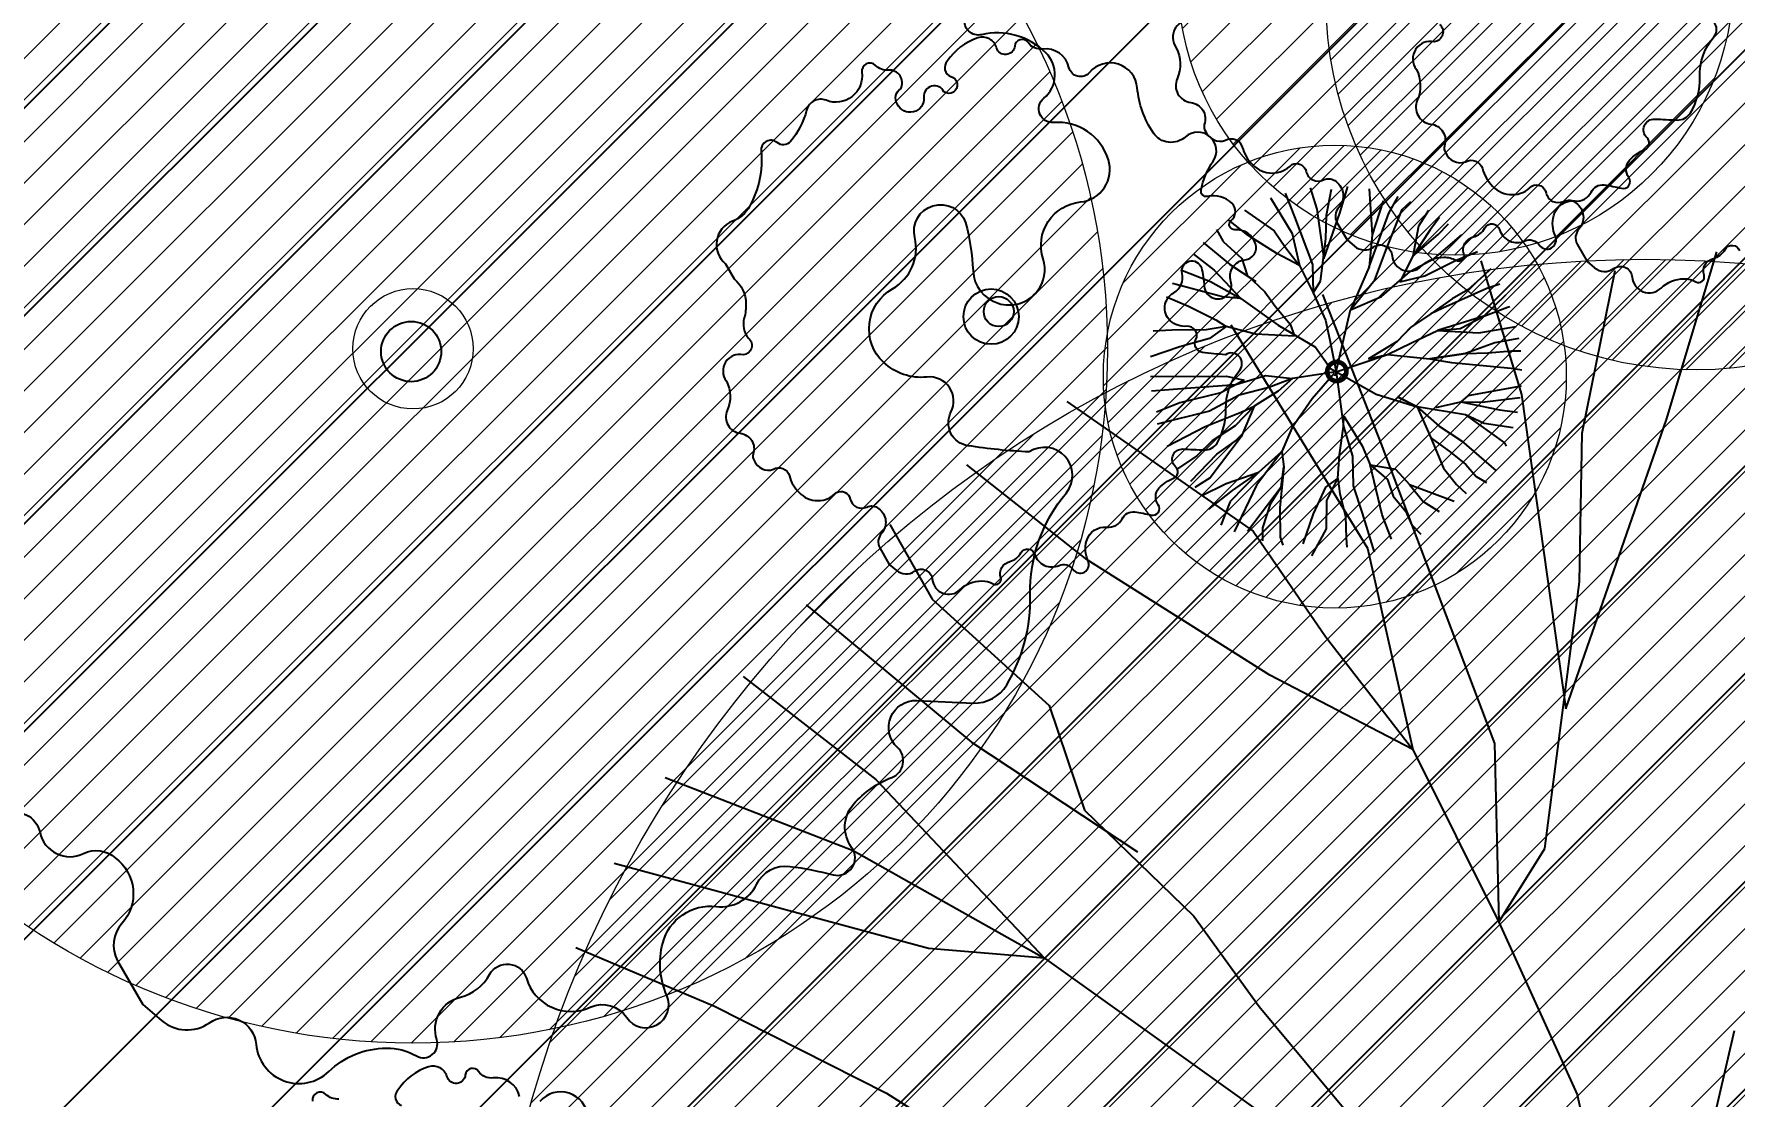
# Model space of a CAD drawing. Extents: x 352140 to 354978, y 6304672 to 6307963.
# Drawn here: x 352300.95 to 352319.31, y 6305981.03 to 6305992.51 of the extents above; entities that cross this region are included whole.
import ezdxf

# ---------------------------------------------------------------- set-up
doc = ezdxf.new("R2010")
doc.units = 0
doc.linetypes.add('CONTINUOS', pattern=[0])
doc.layers.get('0').update_dxf_attribs({"linetype": 'CONTINUOUS'})
for name, color, linetype in [('02_Geo ext_Acotamiento', 7, 'CONTINUOUS'), ('03_Pav ext_HCV', 34, 'CONTINUOUS'), ('03_Pav ext_Vereda HC', 42, 'CONTINUOUS'), ('03_S2_Pav ext_Borde vereda', 7, 'CONTINUOUS'), ('Paisajismo', 253, 'CONTINUOUS')]:
    doc.layers.add(name, color=color, linetype=linetype)
doc.layers.add('0_ASD_TOPOGRAFIA_ELEMENTOS', color=7, linetype='CONTINUOS', lineweight=5, true_color=0xbdbdbd)
doc.styles.add('ROMANS', font='romans.shx', dxfattribs={"width": 0.75})
doc.dimstyles.new('Principal', dxfattribs={"dimscale": 0, "dimtxt": 2, "dimasz": 2, "dimexe": 1, "dimexo": 1, "dimtad": 1, "dimrnd": 0.05, "dimzin": 1, "dimtxsty": 'ROMANS', "dimcen": 2.5, "dimclrt": 2, "dimaunit": 2, "dimadec": 0, "dimazin": 0, "dimtfac": 1, "dimtmove": 0, "dimatfit": 3, "dimfxl": 1, "dimfxlon": 1, "dimarcsym": 0})

# ---------------------------------------------------------------- blocks, each defined once
blk = doc.blocks.new('*D1191')
at = {"layer": '02_Geo ext_Acotamiento', "color": 0, "linetype": 'ByBlock', "lineweight": -2, "transparency": 16777216}
blk.add_line((352269.4317550031, 6305991.986632305), (352264.77282864, 6305994.594769013), dxfattribs=at)
at = {"layer": '02_Geo ext_Acotamiento', "color": 0, "linetype": 'ByBlock', "transparency": 16777216}
blk.add_solid([(352264.8542420492, 6305994.740198153), (352264.6914152307, 6305994.449339874), (352263.900253803, 6305995.083249466)], dxfattribs=at)
at = {"layer": '02_Geo ext_Acotamiento', "color": 2, "linetype": 'ByBlock', "transparency": 16777216, "insert": (352267.9819915569, 6305993.838529853), "char_height": 1, "attachment_point": 5, "rotation": 330.75924495696665, "style": 'ROMANS'}
blk.add_mtext('R65,70', dxfattribs=at)
blk = doc.blocks.new('*D1272')
at = {"layer": '02_Geo ext_Acotamiento', "color": 0, "lineweight": -2, "transparency": 16777216}
blk.add_line((352279.7578668413, 6305984.813202166), (352275.0328547815, 6305987.299611822), dxfattribs=at)
at = {"layer": '02_Geo ext_Acotamiento', "color": 0, "transparency": 16777216}
blk.add_solid([(352275.1104684612, 6305987.447103838), (352274.9552411018, 6305987.152119806), (352274.1479026899, 6305987.765293897)], dxfattribs=at)
at = {"layer": '02_Geo ext_Acotamiento', "color": 2, "transparency": 16777216, "insert": (352278.2605542177, 6305986.626870681), "char_height": 1, "attachment_point": 5, "rotation": 332.2456262333117, "style": 'ROMANS'}
blk.add_mtext('R53,20', dxfattribs=at)
blk = doc.blocks.new('A$C27410629')
at = {"true_color": 0x136734, "transparency": 33554559}
h = blk.add_hatch(dxfattribs=at)
h.set_pattern_fill('ANSI31', color=116, scale=0.5)
h.set_pattern_definition([(45, (-8759.562515186517, -519.1035735587502), (-1.122532015133644, 1.122532015133644), [])])
h.paths.add_polyline_path([(137.5068959888558, 1252.464406617455, 0.1176268807227723), (109.8147584422568, 1254.193915082657, 0.06692451075002814), (94.44469839795602, 1249.334472017372, 0.3153492887079504), (64.30173641118381, 1196.270282113329, 0.02268268711599586), (65.7292635223912, 1185.310127003227), (112.3603922077091, 1218.953454515778), (153.4782689701005, 1161.962272479494), (172.1053089193083, 1139.480769404351), (187.9579650288579, 1141.807885415954), (193.565073162812, 1120.465553675225), (224.197974734232, 1050.129297271156), (250.6203797236194, 989.4787086543838), (268.1526288855184, 972.7353945672494, 7.254700715645028e-06), (291.4898137452492, 983.2987389690225), (238.1945199318034, 1105.633967029937), (205.2934048173047, 1181.112163638985), (177.0531538182076, 1197.651557407602)])
blk = doc.blocks.new('*D1435')
at = {"layer": '02_Geo ext_Acotamiento', "color": 0, "lineweight": -2, "transparency": 16777216}
blk.add_line((352267.3768480094, 6305981.246093551), (352262.3201757101, 6305982.96016391), dxfattribs=at)
at = {"layer": '02_Geo ext_Acotamiento', "color": 0, "transparency": 16777216}
blk.add_solid([(352262.3736806936, 6305983.118008753), (352262.2666707267, 6305982.802319065), (352261.3731066505, 6305983.28119381)], dxfattribs=at)
at = {"layer": '02_Geo ext_Acotamiento', "color": 2, "transparency": 16777216, "insert": (352265.6134574593, 6305982.802304444), "char_height": 1, "attachment_point": 5, "rotation": 341.27477970408165, "style": 'ROMANS'}
blk.add_mtext('R63,20', dxfattribs=at)
blk = doc.blocks.new('*D1436')
at = {"layer": '02_Geo ext_Acotamiento', "color": 0, "lineweight": -2, "transparency": 16777216}
blk.add_line((352264.2445376855, 6305987.067926185), (352259.3262423608, 6305989.145988515), dxfattribs=at)
at = {"layer": '02_Geo ext_Acotamiento', "color": 0, "transparency": 16777216}
blk.add_solid([(352259.3911094125, 6305989.299513899), (352259.261375309, 6305988.992463131), (352258.4050900592, 6305989.535190823)], dxfattribs=at)
at = {"layer": '02_Geo ext_Acotamiento', "color": 2, "transparency": 16777216, "insert": (352262.5992599365, 6305988.748521231), "char_height": 1, "attachment_point": 5, "rotation": 337.0951261481039, "style": 'ROMANS'}
blk.add_mtext('R68,20', dxfattribs=at)
blk = doc.blocks.new('*D1437')
at = {"layer": '02_Geo ext_Acotamiento', "color": 0, "lineweight": -2, "transparency": 16777216}
blk.add_line((352259.2559744208, 6305993.013330264), (352254.4508575727, 6305995.341167032), dxfattribs=at)
at = {"layer": '02_Geo ext_Acotamiento', "color": 0, "transparency": 16777216}
blk.add_solid([(352254.523521374, 6305995.491159531), (352254.3781937719, 6305995.191174532), (352253.5509025776, 6305995.777149837)], dxfattribs=at)
at = {"layer": '02_Geo ext_Acotamiento', "color": 2, "transparency": 16777216, "insert": (352257.6991516962, 6305994.776180677), "char_height": 1, "attachment_point": 5, "rotation": 334.15215215420636, "style": 'ROMANS'}
blk.add_mtext('R75,20', dxfattribs=at)
blk = doc.blocks.new('*D1438')
at = {"layer": '02_Geo ext_Acotamiento', "color": 0, "lineweight": -2, "transparency": 16777216}
blk.add_line((352279.1796411406, 6305989.787918363), (352274.6770308991, 6305992.657495502), dxfattribs=at)
at = {"layer": '02_Geo ext_Acotamiento', "color": 0, "transparency": 16777216}
blk.add_solid([(352274.7666052138, 6305992.798045209), (352274.5874565849, 6305992.516945796), (352273.8337326604, 6305993.194941388)], dxfattribs=at)
at = {"layer": '02_Geo ext_Acotamiento', "color": 2, "transparency": 16777216, "insert": (352277.8378452444, 6305991.719477926), "char_height": 1, "attachment_point": 5, "rotation": 327.4900620995161, "style": 'ROMANS'}
blk.add_mtext('R56,20', dxfattribs=at)
blk = doc.blocks.new('1.0 - LO RECABARREN LOTEO PARQUE - VEGETACION EXISTENTE ETAPA MUNICIPAL__2024')
at = {"layer": 'Paisajismo'}
for p, q in [((352315.0492261034, 6305990.57166579), (352315.1354879233, 6305990.859477432)), ((352314.3019903454, 6305990.734465918), (352314.5361001421, 6305990.351034907)), ((352314.4592341642, 6305990.786440594), (352314.5599922744, 6305990.529483845)), ((352314.7305858112, 6305990.843923177), (352314.8003607632, 6305990.614751215)), ((352314.9046410706, 6305990.548462713), (352314.9609200775, 6305990.827745719)), ((352315.3664186677, 6305990.83144823), (352315.3979237352, 6305990.335260883)), ((352315.5196217087, 6305990.702509738), (352315.3979237352, 6305990.335260883)), ((352315.5773851546, 6305990.571290312), (352315.6790066538, 6305990.748462151)), ((352315.7218889447, 6305990.609489726), (352315.8152265227, 6305990.694572741)), ((352314.0555765808, 6305990.331317672), (352313.8495852289, 6305990.493989019)), ((352314.0205537077, 6305990.602637981), (352314.3404075955, 6305990.380712861)), ((352314.5599922744, 6305990.529483845), (352314.7543225329, 6305990.016093685)), ((352314.8003607632, 6305990.614751215), (352314.8766141337, 6305990.075899892)), ((352314.8766141337, 6305990.075899892), (352315.0492261034, 6305990.57166579)), ((352314.899830783, 6305990.293693025), (352314.9046410706, 6305990.548462713)), ((352315.3659359956, 6305989.99180331), (352315.5773851546, 6305990.571290312)), ((352315.5477616376, 6305990.166772312), (352315.7218889447, 6305990.609489726)), ((352316.0070978074, 6305990.597877027), (352315.9012361453, 6305990.430822897)), ((352316.1258405597, 6305990.524218848), (352316.0253063124, 6305990.390093718)), ((352313.7176103071, 6305990.391940204), (352313.7898838625, 6305990.263677535)), ((352314.3687409078, 6305990.133472282), (352314.0555765808, 6305990.331317672)), ((352314.3404075955, 6305990.380712861), (352314.4645096711, 6305990.19996766)), ((352314.5361001421, 6305990.351034907), (352314.6138665629, 6305990.006003077)), ((352315.3979237352, 6305990.335260883), (352315.3659359956, 6305989.99180331)), ((352315.3979237352, 6305990.335260883), (352315.3659359956, 6305989.99180331)), ((352315.9012361453, 6305990.430822897), (352315.8374798823, 6305990.105741129)), ((352316.0253063124, 6305990.390093718), (352315.8374798823, 6305990.105741129)), ((352315.8374798823, 6305990.105741129), (352316.1107970083, 6305990.34049648)), ((352316.0689432901, 6305990.080473447), (352316.3672153837, 6305990.334286323)), ((352316.1107970083, 6305990.34049648), (352316.2239749202, 6305990.454142087)), ((352313.466016187, 6305990.131323251), (352313.6931461858, 6305989.9542954)), ((352313.5739662479, 6305990.254041208), (352313.8576073604, 6305990.018366624)), ((352313.7898838625, 6305990.263677535), (352313.9904675009, 6305990.081488291)), ((352314.6138665629, 6305990.006003077), (352314.3687409078, 6305990.133472282)), ((352314.4645096711, 6305990.19996766), (352314.6138665629, 6305990.006003077)), ((352314.8401845608, 6305989.836070492), (352314.899830783, 6305990.293693025)), ((352315.4270257055, 6305989.850476544), (352315.5477616376, 6305990.166772312)), ((352316.2975362444, 6305990.05866822), (352316.5376972518, 6305990.157114796)), ((352318.5790105151, 6305988.339467304), (352319.1223530617, 6305990.152323917)), ((352313.3323857524, 6305989.957850495), (352313.6542371085, 6305989.832976121)), ((352313.6931461858, 6305989.9542954), (352313.9822900178, 6305989.648380139)), ((352313.8576073604, 6305990.018366624), (352314.1421538706, 6305989.830658041)), ((352313.9904675009, 6305990.081488291), (352314.0508356747, 6305989.901946445)), ((352314.6138665629, 6305990.006003077), (352314.7612978442, 6305989.710129159)), ((352314.7543225329, 6305990.016093685), (352314.7612978442, 6305989.710129159)), ((352315.3659359956, 6305989.99180331), (352315.1658323163, 6305989.524089134)), ((352315.5001400528, 6305989.670692976), (352315.8113576217, 6305989.945163569)), ((352315.8374798823, 6305990.105741129), (352315.6978328156, 6305989.830075345)), ((352315.8113576217, 6305989.945163569), (352316.0689432901, 6305990.080473447)), ((352315.9678893787, 6305989.892152833), (352316.2975362444, 6305990.05866822)), ((352316.5719716219, 6305990.054351383), (352317.0114673349, 6305988.610852079)), ((352316.6800872231, 6305989.968182235), (352316.6009485004, 6305989.892026657)), ((352317.6683040186, 6305988.193316678), (352318.0227920056, 6305989.952453449)), ((352313.7837085518, 6305989.664686393), (352313.2443746781, 6305989.810300083)), ((352313.6542371085, 6305989.832976121), (352313.9822900178, 6305989.648380139)), ((352314.0508356747, 6305989.901946445), (352314.2386716323, 6305989.719996826)), ((352314.7612978442, 6305989.710129159), (352314.8401845608, 6305989.836070492)), ((352315.1658323163, 6305989.524089134), (352315.4270257055, 6305989.850476544)), ((352315.6978328156, 6305989.830075345), (352315.9678893787, 6305989.892152833)), ((352316.6375070934, 6305989.754753497), (352316.1629606065, 6305989.542990853)), ((352316.6009485004, 6305989.892026657), (352316.4323515498, 6305989.742294043)), ((352316.7787925109, 6305989.80309652), (352316.6375070934, 6305989.754753497)), ((352313.1787523205, 6305989.666511873), (352313.4169309968, 6305989.566048471)), ((352313.9822900178, 6305989.648380139), (352313.7837085518, 6305989.664686393)), ((352313.9822900178, 6305989.648380139), (352314.3849018339, 6305989.360431786)), ((352314.2386716323, 6305989.719996826), (352314.3505085452, 6305989.56496936)), ((352314.7612978442, 6305989.710129159), (352314.8959829522, 6305989.414496964)), ((352314.8627925799, 6305989.69228236), (352315.497443787, 6305988.073773329)), ((352315.1658323163, 6305989.524089134), (352315.5001400528, 6305989.670692976)), ((352316.2647166407, 6305989.643514515), (352316.0321452629, 6305989.482246186)), ((352316.4323515498, 6305989.742294043), (352316.2647166407, 6305989.643514515)), ((352316.8378308117, 6305989.683794796), (352316.6055172108, 6305989.458677846)), ((352313.4169309968, 6305989.566048471), (352313.7118016711, 6305989.416531576)), ((352313.7118016711, 6305989.416531576), (352313.8235545434, 6305989.345544386)), ((352314.3505085452, 6305989.56496936), (352314.5126116103, 6305989.370763054)), ((352314.8959829522, 6305989.414496964), (352314.942881929, 6305989.196980723)), ((352314.9994003895, 6305988.813622304), (352315.1658323163, 6305989.524089134)), ((352316.0321452629, 6305989.482246186), (352315.812560604, 6305989.333476267)), ((352316.1629606065, 6305989.542990853), (352316.0321452629, 6305989.482246186)), ((352316.6055172108, 6305989.458677846), (352316.1052596302, 6305989.30246368)), ((352316.3479330095, 6305989.323367939), (352316.6055172108, 6305989.458677846)), ((352316.6055172108, 6305989.458677846), (352316.8623813231, 6305989.555771579)), ((352316.8623813231, 6305989.555771579), (352316.8872998169, 6305989.563553019)), ((352313.2362323679, 6305989.305661256), (352313.0320410288, 6305989.296774032)), ((352313.6061345129, 6305989.311420772), (352313.2362323679, 6305989.305661256)), ((352313.6408009224, 6305989.216342746), (352313.3222027375, 6305989.126391984)), ((352313.8235545434, 6305989.345544386), (352313.6061345129, 6305989.311420772)), ((352313.8235545434, 6305989.345544386), (352313.6408009224, 6305989.216342746)), ((352314.1407853622, 6305989.263096301), (352313.8235545434, 6305989.345544386)), ((352313.872351421, 6305989.364906319), (352315.3469529668, 6305986.949766204)), ((352314.561194185, 6305989.242416047), (352314.1407853622, 6305989.263096301)), ((352314.3849018339, 6305989.360431786), (352314.7884742445, 6305989.123437611)), ((352314.5126116103, 6305989.370763054), (352314.561194185, 6305989.242416047)), ((352315.812560604, 6305989.333476267), (352315.6694575078, 6305989.183262303)), ((352315.8221815746, 6305989.167635122), (352316.1052596302, 6305989.30246368)), ((352316.1052596302, 6305989.30246368), (352316.3479330095, 6305989.323367939)), ((352316.1052596302, 6305989.30246368), (352316.5516537202, 6305989.276542826)), ((352316.5516537202, 6305989.276542826), (352316.9549067445, 6305989.347511855)), ((352316.9835996396, 6305989.214840861), (352316.7224542241, 6305989.167754932)), ((352313.3222027375, 6305989.126391984), (352313.0032422909, 6305989.017254575)), ((352314.7884742445, 6305989.123437611), (352314.9498557734, 6305988.891016225)), ((352314.942881929, 6305989.196980723), (352315.0096487525, 6305988.857370653)), ((352315.0096487525, 6305988.857370653), (352315.5648364316, 6305989.045064312)), ((352315.6694575078, 6305989.183262303), (352315.3599235363, 6305988.997960943)), ((352315.3599235363, 6305988.997960943), (352315.5648364316, 6305989.045064312)), ((352315.5648364316, 6305989.045064312), (352315.8221815746, 6305989.167635122)), ((352315.5648364316, 6305989.045064312), (352316.0230057183, 6305988.998183884)), ((352316.0230057183, 6305988.998183884), (352316.4066161184, 6305989.054656889)), ((352316.4066161184, 6305989.054656889), (352316.0230057183, 6305988.998183884)), ((352316.7224542241, 6305989.167754932), (352316.4066161184, 6305989.054656889)), ((352316.4066161184, 6305989.054656889), (352316.6490489724, 6305989.06282208)), ((352316.6490489724, 6305989.06282208), (352316.9044700123, 6305989.083485652)), ((352316.9044700123, 6305989.083485652), (352317.0031326435, 6305989.08162281)), ((352315.0096487525, 6305988.857370653), (352314.5397880105, 6305988.784071507)), ((352314.9871352267, 6305988.839340039), (352314.7523977533, 6305988.563425431)), ((352314.9498557734, 6305988.891016225), (352315.441935871, 6305988.614122238)), ((352315.0096487525, 6305988.857370653), (352315.0910336948, 6305988.263942454)), ((352316.0230057183, 6305988.998183884), (352316.2575073849, 6305988.955811038)), ((352316.2575073849, 6305988.955811038), (352316.8997751867, 6305988.895701153)), ((352316.8997751867, 6305988.895701153), (352317.0156189701, 6305988.876093373)), ((352313.0042168041, 6305988.80727319), (352313.8251854862, 6305988.80980279)), ((352313.0140972434, 6305988.652331071), (352313.39015795, 6305988.6783468)), ((352313.39015795, 6305988.6783468), (352313.926492417, 6305988.719192623)), ((352314.0164529447, 6305988.767805044), (352313.7641463985, 6305988.628619184)), ((352313.8251854862, 6305988.80980279), (352314.0164529447, 6305988.767805044)), ((352313.926492417, 6305988.719192623), (352314.2470904513, 6305988.815084064)), ((352314.2829253453, 6305988.686976682), (352313.9625678364, 6305988.603824309)), ((352314.2470904513, 6305988.815084064), (352314.5397880105, 6305988.784071507)), ((352314.5397880105, 6305988.784071507), (352314.2829253453, 6305988.686976682)), ((352314.5397880105, 6305988.784071507), (352314.3841792259, 6305988.64683621)), ((352314.5397880105, 6305988.784071507), (352314.5397880105, 6305988.784071507)), ((352317.0096300772, 6305988.701352209), (352316.4331981883, 6305988.597418323)), ((352312.0996494381, 6305988.534553716), (352314.1143324798, 6305987.136700534)), ((352313.3203912717, 6305988.521838192), (352313.0688089975, 6305988.421025275)), ((352313.7641463985, 6305988.628619184), (352313.3203912717, 6305988.521838192)), ((352313.9625678364, 6305988.603824309), (352313.6405267299, 6305988.431502704)), ((352314.1261139939, 6305988.486049228), (352313.9180744286, 6305988.273346465)), ((352314.1261139939, 6305988.486049228), (352313.985661407, 6305988.154201767)), ((352313.9907330133, 6305988.422811805), (352314.1261139939, 6305988.486049228)), ((352314.3841792259, 6305988.64683621), (352314.1261139939, 6305988.486049228)), ((352314.7523977533, 6305988.563425431), (352314.5296864043, 6305988.249055054)), ((352315.441935871, 6305988.614122238), (352315.8856753666, 6305988.478313238)), ((352315.6709009953, 6305988.584313007), (352315.8856753666, 6305988.478313238)), ((352315.8856753666, 6305988.478313238), (352315.6709009953, 6305988.584313007)), ((352316.4068570192, 6305988.392014373), (352315.8856753666, 6305988.478313238)), ((352315.8856753666, 6305988.478313238), (352316.0323851319, 6305988.144225302)), ((352315.8856753666, 6305988.478313238), (352316.124019489, 6305988.269924884)), ((352316.0850765442, 6305988.469638374), (352316.355133352, 6305988.531715856)), ((352316.4331981883, 6305988.597418323), (352316.355133352, 6305988.531715856)), ((352316.355133352, 6305988.531715856), (352316.7760668523, 6305988.446995005)), ((352316.355133352, 6305988.531715856), (352316.5855236691, 6305988.527365873)), ((352316.5855236691, 6305988.527365873), (352316.996323663, 6305988.579180333)), ((352317.0114673349, 6305988.610852079), (352317.4917690546, 6305985.216756635)), ((352313.6405267299, 6305988.431502704), (352313.0767743055, 6305988.289230989)), ((352313.5940702302, 6305988.267158217), (352313.9907330133, 6305988.422811805)), ((352315.0910336948, 6305988.263942454), (352315.0931983234, 6305988.378588761)), ((352315.0931983234, 6305988.378588761), (352315.2911377695, 6305988.056276108)), ((352316.4068570192, 6305988.392014373), (352316.8269627307, 6305988.090958712)), ((352316.6091242551, 6305988.298994361), (352316.4068570192, 6305988.392014373)), ((352316.9219581627, 6305988.251285038), (352316.6091242551, 6305988.298994361)), ((352316.7760668523, 6305988.446995005), (352316.9677194462, 6305988.421221353)), ((352317.4917690546, 6305985.216756635), (352318.5790105151, 6305988.339467304)), ((352313.1867210314, 6305988.054126824), (352313.5940702302, 6305988.267158217)), ((352313.6727553901, 6305988.112318823), (352313.5039179142, 6305987.949847139)), ((352313.985661407, 6305988.154201767), (352313.6507620508, 6305987.709483101)), ((352313.9180744286, 6305988.273346465), (352313.6727553901, 6305988.112318823)), ((352313.7228498158, 6305987.967231157), (352313.985661407, 6305988.154201767)), ((352314.5296864043, 6305988.249055054), (352314.4229006998, 6305987.996210756)), ((352315.0470212979, 6305987.958940622), (352315.0910336948, 6305988.263942454)), ((352315.0910336948, 6305988.263942454), (352315.1869977242, 6305987.943555191)), ((352316.0323851319, 6305988.144225302), (352316.168755771, 6305987.815487165)), ((352316.0323851319, 6305988.144225302), (352316.2461974415, 6305987.987271382)), ((352316.124019489, 6305988.269924884), (352316.3633242059, 6305988.112490707)), ((352316.3633242059, 6305988.112490707), (352316.7397206316, 6305987.786808621)), ((352317.6380051691, 6305986.588583422), (352317.6683040186, 6305988.193316678)), ((352313.5039179142, 6305987.949847139), (352313.2843332553, 6305987.80107722)), ((352313.4388465154, 6305987.675097822), (352313.7228498158, 6305987.967231157)), ((352314.4229006998, 6305987.996210756), (352314.148239581, 6305987.631848923)), ((352314.1763790943, 6305987.771490957), (352314.4229006998, 6305987.996210756)), ((352314.4229006998, 6305987.996210756), (352314.4452678841, 6305987.830130014)), ((352315.0294633696, 6305987.704412685), (352315.0470212979, 6305987.958940622)), ((352315.1869977242, 6305987.943555191), (352315.1937310632, 6305987.624852686)), ((352315.2911377695, 6305988.056276108), (352315.3765172996, 6305987.850775867)), ((352315.497443787, 6305988.073773329), (352316.7214835471, 6305984.840051664)), ((352316.2461974415, 6305987.987271382), (352316.4095016266, 6305987.856758323)), ((352316.8269627307, 6305988.090958712), (352316.8470970562, 6305988.052354638)), ((352312.3202501282, 6305986.825572067), (352311.0227599333, 6305987.850199924)), ((352313.8224682004, 6305987.64866138), (352314.1763790943, 6305987.771490957)), ((352314.1763790943, 6305987.771490957), (352313.8668436169, 6305987.455890795)), ((352313.8920984719, 6305987.572970243), (352314.1763790943, 6305987.771490957)), ((352314.4452678841, 6305987.830130014), (352314.4033346596, 6305987.388181597)), ((352314.4156852784, 6305987.614056753), (352314.4452678841, 6305987.830130014)), ((352314.4452678841, 6305987.830130014), (352314.4156852784, 6305987.614056753)), ((352315.5062019663, 6305987.309778514), (352315.3765172996, 6305987.850775867)), ((352315.3765172996, 6305987.850775867), (352315.3765172996, 6305987.850775867)), ((352315.3765172996, 6305987.850775867), (352315.6500149968, 6305987.80608834)), ((352315.3765172996, 6305987.850775867), (352315.5648357752, 6305987.694304357)), ((352315.6500149968, 6305987.80608834), (352315.8005294308, 6305987.640103538)), ((352316.168755771, 6305987.815487165), (352316.3094896764, 6305987.640090551)), ((352316.4095016266, 6305987.856758323), (352316.5218195503, 6305987.727206869)), ((352313.6507620508, 6305987.709483101), (352313.4855763596, 6305987.607038937)), ((352313.560743136, 6305987.519250005), (352313.8224682004, 6305987.64866138)), ((352313.6333117037, 6305987.373968179), (352313.8920984719, 6305987.572970243)), ((352314.148239581, 6305987.631848923), (352313.9091743378, 6305987.126642737)), ((352314.0528583398, 6305987.135689774), (352314.4156852784, 6305987.614056753)), ((352314.4156852784, 6305987.614056753), (352314.2973559472, 6305987.425145271)), ((352314.7670325329, 6305987.323734717), (352314.8972613259, 6305987.609174981)), ((352314.8972613259, 6305987.609174981), (352315.0294633696, 6305987.704412685)), ((352314.9101719769, 6305987.464547052), (352315.0294633696, 6305987.704412685)), ((352315.0294633696, 6305987.704412685), (352315.0495870514, 6305987.539122527)), ((352315.1937310632, 6305987.624852686), (352315.2901746563, 6305987.329942525)), ((352315.5648357752, 6305987.694304357), (352315.6252039289, 6305987.514761449)), ((352315.8005294308, 6305987.640103538), (352316.2848941587, 6305987.457560616)), ((352315.8005294308, 6305987.640103538), (352315.9506816132, 6305987.454932622)), ((352316.3094896764, 6305987.640090551), (352316.4132737767, 6305987.542164643)), ((352316.5218195503, 6305987.727206869), (352316.6353400609, 6305987.661348635)), ((352313.8668436169, 6305987.455890795), (352313.765957154, 6305987.198686485)), ((352314.2973559472, 6305987.425145271), (352314.2160640969, 6305987.171819625)), ((352314.4033346596, 6305987.388181597), (352314.4069568103, 6305987.07142414)), ((352314.9043996276, 6305987.158823214), (352314.9101719769, 6305987.464547052)), ((352315.0495870514, 6305987.539122527), (352315.1122561205, 6305987.298023445)), ((352315.6252039289, 6305987.514761449), (352315.7622927235, 6305987.346514656)), ((352315.9506816132, 6305987.454932622), (352316.121482117, 6305987.346144727)), ((352310.1914815056, 6305987.207418882), (352310.6467153236, 6305986.399523038)), ((352314.6552787665, 6305986.999559187), (352314.7670325329, 6305987.323734717)), ((352315.1122561205, 6305987.298023445), (352315.1173275459, 6305987.058011683)), ((352315.2901746563, 6305987.329942525), (352315.4224546104, 6305986.906924954)), ((352315.6069071225, 6305987.048767967), (352315.5062019663, 6305987.309778514)), ((352315.7622927235, 6305987.346514656), (352315.8233824334, 6305987.205187892)), ((352315.8233824334, 6305987.205187892), (352315.9234337272, 6305987.101354201)), ((352314.1143324798, 6305987.136700534), (352314.8960217347, 6305985.998229793)), ((352314.2160640969, 6305987.171819625), (352314.2134184577, 6305987.031697307)), ((352314.4069568103, 6305987.07142414), (352314.4341255939, 6305986.984541455)), ((352314.7459032116, 6305986.868726556), (352314.9043996276, 6305987.158823214)), ((352315.1173275459, 6305987.058011683), (352315.1251156605, 6305986.961898267)), ((352314.2927972288, 6305985.579391329), (352312.3202501282, 6305986.825572067)), ((352315.3469529668, 6305986.949766204), (352315.8367850284, 6305984.776493338)), ((352317.2623078991, 6305983.706128679), (352317.6380051691, 6305986.588583422)), ((352309.2867019765, 6305986.338826125), (352311.0732894185, 6305984.854368359)), ((352310.6467153236, 6305986.399523038), (352311.9101436264, 6305985.251956624)), ((352314.8960217347, 6305985.998229793), (352315.8367850284, 6305984.776493338)), ((352308.606750394, 6305985.565855101), (352310.0373878646, 6305984.450799057)), ((352315.8367850284, 6305984.776493338), (352314.2927972288, 6305985.579391329)), ((352311.9101436264, 6305985.251956624), (352312.2903882964, 6305984.121065534)), ((352311.0732894185, 6305984.854368359), (352312.865579744, 6305983.67203695)), ((352316.7214835471, 6305984.840051664), (352316.765419363, 6305982.912854382)), ((352315.8367850284, 6305984.776493338), (352316.765419363, 6305982.912854382)), ((352307.7650442881, 6305984.473191759), (352309.7923089041, 6305983.686637976)), ((352310.0373878646, 6305984.450799057), (352311.8586356188, 6305982.523912093)), ((352312.2903882964, 6305984.121065534), (352313.4735220111, 6305982.975008452)), ((352316.765419363, 6305982.912854382), (352317.2623078991, 6305983.706128679)), ((352310.6078185204, 6305982.626621285), (352307.2106836075, 6305983.54380704)), ((352309.7923089041, 6305983.686637976), (352311.8586356188, 6305982.523912093)), ((352313.4735220111, 6305982.975008452), (352314.1779559433, 6305981.998527571)), ((352316.765419363, 6305982.912854382), (352317.613768604, 6305981.050737982)), ((352306.7973440922, 6305982.638119544), (352308.297574536, 6305982.005324636)), ((352311.8586356188, 6305982.523912093), (352310.6078185204, 6305982.626621285)), ((352311.8586356188, 6305982.523912093), (352314.3945910322, 6305980.710194374)), ((352308.297574536, 6305982.005324636), (352310.1548942988, 6305981.063553518)), ((352314.1779559433, 6305981.998527571), (352315.1990043306, 6305980.775268561)), ((352318.2651702758, 6305977.265972395), (352319.3134851258, 6305981.741032817)), ((352310.1548942988, 6305981.063553518), (352310.8587988787, 6305980.616422204)), ((352317.613768604, 6305981.050737982), (352317.9091740283, 6305979.680655274))]:
    blk.add_line(p, q, dxfattribs=at)
for points in [[(352300.6178863897, 6305984.069184979, -0.488569705754358), (352301.011544192, 6305983.879312534, 0.4877439821970214), (352301.4800747125, 6305983.652556116, -0.3064517291622678), (352301.8248481446, 6305983.60479972, -0.4404889238843586), (352301.8972839602, 6305982.898940047, 0.3123225526643463), (352301.8474923963, 6305982.49325485), (352302.1218071202, 6305982.020989774), (352302.3252313639, 6305981.847714152, 0.3429802734791328), (352302.8404796628, 6305981.82465698, -0.5785323296805363), (352303.3462672895, 6305981.590930142, 0.6300173216114966), (352304.1310027113, 6305981.297839543, -0.1920488457721681), (352304.7524897926, 6305981.551472388, -0.1326435008275975), (352305.0771900186, 6305981.466571233, 0.6849446094927193), (352305.2963587256, 6305981.644386356, -0.4348947291285878), (352305.5514818116, 6305982.102056502, 0.2107458944292428), (352305.8674618443, 6305982.345890491, -0.6667196941430846), (352306.2645428412, 6305982.304670887, 0.4552825967630862), (352306.9545606494, 6305981.992348676, -0.3679200206596655), (352307.3484997501, 6305981.880918533, 0.917061909416553), (352307.7815665713, 6305982.119512927, -0.1703201580452949), (352307.7364532025, 6305982.684420067, -0.3732936591978551), (352308.3173570285, 6305983.080591081, 0.3201129635327479), (352308.7504247349, 6305983.319205248, -0.32461764455728), (352309.1111448859, 6305983.51413637, -0.03059908035469733), (352309.5763833579, 6305983.422965983, 0.7055094901218709), (352309.7773720857, 6305983.718866356, -0.35198711862231), (352309.7983207107, 6305984.186995923, -0.1212513383006052), (352310.2100656559, 6305984.473465029, 0.5577729805880737), (352310.2715652047, 6305984.799077675, -0.7023121868799062), (352310.4819472877, 6305985.30563092, 0.001339907904123736), (352311.0908650172, 6305985.278382077, 0.275423555243933), (352311.4515860527, 6305985.473332972, 0.1418842295236193), (352311.7063341186, 6305986.446967858, -0.1856927754473269), (352312.0978526143, 6305987.549474841, 0.8459007909094233), (352311.6945416774, 6305987.991667543, -0.02745243548026231), (352311.0335424361, 6305988.057728896, -0.5119379484649169), (352310.8498876173, 6305988.41928756, 0.596256859583382), (352310.590245202, 6305988.799612839, -0.2187177468460145), (352310.1208483918, 6305988.958881006, -0.5045528366389146), (352310.2178931854, 6305989.753415864, 0.3334319147407092), (352310.4594132635, 6305990.305437883, -0.9602014126133943), (352311.0081403732, 6305990.467863908, -0.04844612515806811), (352311.0885163029, 6305989.945746474, 0.6912746304000336), (352311.7827241897, 6305989.727058087, 0.2494638868365608), (352311.8452701525, 6305990.076054481, -0.4778354515831), (352312.2482625741, 6305990.691279989, 0.4744669162122206), (352312.550252706, 6305991.146833051, 0.3503970268230338), (352311.9580935226, 6305991.548577634, -0.7342361487065922), (352311.8525287881, 6305991.811295406, 0.4464999196021542), (352311.8745255963, 6305992.302848246, 0.2563064467709742), (352311.1792704114, 6305992.498133123, -0.5406678664223364), (352310.9992635247, 6305992.670360823, -0.1041829534316712)], [(352313.4754324959, 6305992.65423968, 0.6955138808254504), (352313.283210604, 6305992.35515744, -0.2255392695261671), (352313.2931929156, 6305992.022957522, 0.5023494505905932), (352313.4402211196, 6305991.764633369, -0.4802749798689741), (352313.5863640306, 6305991.527864913, 0.2369436236332957), (352313.5995343001, 6305991.456841739, 0.4029220979436825), (352313.8153375972, 6305991.357047349, -0.4962347819388703), (352313.9965108712, 6305991.283516315, 0.1330338275736444), (352314.1070529451, 6305991.094201167, 0.4353336477773261), (352314.5297715459, 6305991.095483446, -0.488569705754358), (352314.6862655266, 6305991.020001914, 0.4877439821970214), (352314.8725242665, 6305990.929857594, -0.3064517291622678), (352315.0095848468, 6305990.910872607, -0.4404889238843586), (352315.0383808444, 6305990.630266483, 0.3123225526643463), (352315.0185868, 6305990.468991155), (352315.1276373583, 6305990.281247785), (352315.2085062487, 6305990.212364122, 0.3429802734791328), (352315.4133370862, 6305990.203198018, -0.5785323296805363), (352315.6144069459, 6305990.11028269, 0.6300173216114966), (352315.9263691863, 6305989.993768007, -0.1920488457721681), (352316.1734339891, 6305990.09459673, -0.1326435008275975), (352316.3025147049, 6305990.060845285, 0.6849446094927193), (352316.3896426195, 6305990.131533573, -0.4348947291285878), (352316.4910637703, 6305990.313474901, 0.2107458944292428), (352316.6166778768, 6305990.410408205, -0.6667196941430846), (352316.7745327078, 6305990.394021841, 0.4552825967630862), (352317.0488410867, 6305990.269861858, -0.3679200206596655), (352317.2054468942, 6305990.225564129, 0.917061909416553), (352317.3776074619, 6305990.320414495, -0.1703201580452949), (352317.3596731783, 6305990.544986614, -0.3732936591978551), (352317.5906045904, 6305990.702479692, 0.3201129635327479), (352317.7627655101, 6305990.797337919, -0.32461764455728), (352317.906165519, 6305990.874830469, -0.03059908035469733), (352318.0911155441, 6305990.838586765, 0.7055094901218709), (352318.1710162241, 6305990.956218442, -0.35198711862231), (352318.1793441011, 6305991.142317788, -0.1212513383006052), (352318.3430284105, 6305991.256200177, 0.5577729805880737), (352318.3674768251, 6305991.385643614, -0.7023121868799062), (352318.4511117218, 6305991.587017836, 0.001339907904123736), (352318.6931797282, 6305991.576185382, 0.275423555243933), (352318.8365800887, 6305991.653685793, 0.1418842295236193), (352318.9378521547, 6305992.040742772, -0.1856927754473269), (352319.0934956794, 6305992.479031318, 0.8459007909094233), (352318.9331642098, 6305992.654819772, -0.02745243548026231)], [(352316.1278293812, 6305992.60828105, -0.6590784775172888), (352316.0687768595, 6305992.421854829, 0.6955138808254504), (352316.0687768595, 6305992.421854829, 0.6955138808254504), (352315.8765549677, 6305992.122772589, -0.2255392695261671), (352315.8865372792, 6305991.790572672, 0.5023494505905932), (352316.0335654832, 6305991.532248518, -0.4802749798689741), (352316.1797083942, 6305991.295480063, 0.2369436236332957), (352316.1928786637, 6305991.224456889, 0.4029220979436825), (352316.4086819608, 6305991.124662499, -0.4962347819388703), (352316.5898552348, 6305991.051131465, 0.1330338275736444), (352316.7003973087, 6305990.861816317, 0.4353336477773261), (352317.1231159095, 6305990.863098596, -0.488569705754358), (352317.2796098902, 6305990.787617064, 0.4877439821970214), (352317.4658686302, 6305990.697472744, -0.3064517291622678), (352317.6029292104, 6305990.678487757, -0.4404889238843586), (352317.631725208, 6305990.397881633, 0.3123225526643463), (352317.6119311636, 6305990.236606305), (352317.7209817219, 6305990.048862935), (352317.8018506123, 6305989.979979272, 0.3429802734791328), (352318.0066814498, 6305989.970813167, -0.5785323296805363), (352318.2077513096, 6305989.87789784, 0.6300173216114966), (352318.5197135499, 6305989.761383156, -0.1920488457721681), (352318.7667783527, 6305989.862211879, -0.1326435008275975), (352318.8958590685, 6305989.828460434, 0.6849446094927193), (352318.9829869831, 6305989.899148723, -0.4348947291285878), (352319.0844081339, 6305990.081090051, 0.2107458944292428), (352319.2100222404, 6305990.178023355, -0.6667196941430846), (352319.3678770714, 6305990.16163699, 0.4552825967630862)], [(352306.928810166, 6305980.809106728, 0.6645801817689291), (352306.4110113818, 6305980.974634876, -0.6170445899004038)], [(352306.190888797, 6305981.028972264, 0.3858694307195007), (352305.9060566236, 6305981.228554716, -0.2771674087304286), (352305.7489247948, 6305981.297865077, 0.6946149022919148), (352305.6047915207, 6305981.259828004, -0.8266017702726247), (352305.4081529637, 6305981.241939826, 0.4228837804392593), (352305.2081938038, 6305981.348757785, 0.1717680331395376), (352304.8764343321, 6305981.096689511, 0.5309331623980181), (352304.9146461612, 6305980.930040888, -1.218169247984725)], [(352304.2401020912, 6305981.0006076, -0.2182401514369128), (352304.0999420765, 6305981.051359178, 0.7173661333998489), (352303.9542196332, 6305980.977809644, -0.5781130057951823)]]:
    blk.add_lwpolyline(points, format="xyb", dxfattribs=at)
blk.add_lwpolyline([(352308.6075589936, 6305989.040960456, 0.6955138808254504), (352308.424131766, 6305988.755562026, -0.2255392695261671), (352308.4336573601, 6305988.438561141, 0.5023494505905932), (352308.5739586317, 6305988.192056006, -0.4802749798689741), (352308.7134151146, 6305987.966120339, 0.2369436236332957), (352308.7259828092, 6305987.898346665, 0.4029220979436825), (352308.9319125299, 6305987.803118135, -0.4962347819388703), (352309.1047966434, 6305987.732951341, 0.1330338275736444), (352309.2102811227, 6305987.552297867, 0.4353336477773261), (352309.6136592199, 6305987.553521479, -0.488569705754358), (352309.7629931836, 6305987.481493426, 0.4877439821970214), (352309.9407300895, 6305987.39547345, -0.3064517291622678), (352310.0715197827, 6305987.377357076, -0.4404889238843586), (352310.0989982866, 6305987.109589431, 0.3123225526643463), (352310.0801098724, 6305986.955692879), (352310.1841710768, 6305986.776539271), (352310.2613399998, 6305986.710807217, 0.3429802734791328), (352310.4567992802, 6305986.702060487, -0.5785323296805363), (352310.6486696576, 6305986.613396284, 0.6300173216114966), (352310.9463587934, 6305986.502212457, -0.1920488457721681), (352311.1821197225, 6305986.598427998, -0.1326435008275975), (352311.3052946512, 6305986.566220771, 0.6849446094927193), (352311.3884362315, 6305986.633674882, -0.4348947291285878), (352311.485217094, 6305986.807291908, 0.2107458944292428), (352311.6050840202, 6305986.899790255, -0.6667196941430846), (352311.7557165716, 6305986.884153612, 0.4552825967630862), (352312.0174746105, 6305986.765674279, -0.3679200206596655), (352312.1669152846, 6305986.723403289, 0.917061909416553), (352312.3311990473, 6305986.813913997, -0.1703201580452949), (352312.314085305, 6305987.028211344, -0.3732936591978551), (352312.534450989, 6305987.178498693, 0.3201129635327479), (352312.6987350875, 6305987.269016903, -0.32461764455728), (352312.8355741635, 6305987.342963964, -0.03059908035469733), (352313.0120622317, 6305987.308378506, 0.7055094901218709), (352313.0883072425, 6305987.420628219, -0.35198711862231), (352313.0962540968, 6305987.598213023, -0.1212513383006052), (352313.2524494125, 6305987.706884989, 0.5577729805880737), (352313.275779247, 6305987.830406044, -0.7023121868799062), (352313.3555876241, 6305988.022566858, 0.001339907904123736), (352313.5865803736, 6305988.012230018, 0.275423555243933), (352313.7234197852, 6305988.086184579, 0.1418842295236193), (352313.8200583839, 6305988.455532667, -0.1856927754473269), (352313.9685808024, 6305988.873768345, 0.8459007909094233), (352313.8155849251, 6305989.041514007, -0.02745243548026231), (352313.5648350705, 6305989.066574361, -0.5119379484649169), (352313.4951656726, 6305989.203731527, 0.596256859583382), (352313.3966704039, 6305989.348007802, -0.2187177468460145), (352313.2186048714, 6305989.408426131, -0.5045528366389146), (352313.2554187833, 6305989.709832679, 0.3334319147407092), (352313.3470393491, 6305989.91924206, -0.9602014126133943), (352313.5551988059, 6305989.980858321, -0.04844612515806811), (352313.5856893896, 6305989.782793236, 0.6912746304000336), (352313.8490369334, 6305989.699833865, 0.2494638868365608), (352313.8727637248, 6305989.832225538, -0.4778354515831), (352314.0256387734, 6305990.065611142, 0.4744669162122206), (352314.1401986351, 6305990.238425052, 0.3503970268230338), (352313.9155632348, 6305990.390826734, -0.7342361487065922), (352313.8755172859, 6305990.490488638, 0.4464999196021542), (352313.8838617682, 6305990.676959054, 0.2563064467709742), (352313.6201169321, 6305990.751040311, -0.5406678664223364), (352313.5518313762, 6305990.816374835, -0.1041829534316712), (352313.6816322901, 6305991.130863559, 0.8865416087823877), (352313.3818147644, 6305991.393395368, -0.4543477162668304), (352313.0365178528, 6305991.435542474, -0.1277218174663274), (352312.8625276459, 6305991.923766858, 0.6645801817689291), (352312.3447288616, 6305992.089295006, -0.6170445899004038), (352312.1246062769, 6305992.143632394, 0.3858694307195007), (352311.8397741035, 6305992.343214846, -0.2771674087304286), (352311.6826422747, 6305992.412525207, 0.6946149022919148), (352311.5385090006, 6305992.374488134, -0.8266017702726247), (352311.3418704436, 6305992.356599956, 0.4228837804392593), (352311.1419112837, 6305992.463417915, 0.1717680331395376), (352310.810151812, 6305992.211349641, 0.5309331623980181), (352310.8483636411, 6305992.044701017, -1.218169247984725), (352310.7741596777, 6305991.881119338, 0.8343303741564642), (352310.55804894, 6305991.822218072, -0.8521783861566744), (352310.2706216844, 6305991.750285613, -0.4254185961195224), (352310.3072242729, 6305991.913558195, 0.5918431344303124), (352310.173819571, 6305992.11526773, -0.2182401514369128), (352310.0336595564, 6305992.166019307, 0.7173661333998489), (352309.8879371131, 6305992.092469774, -0.5781130057951823), (352309.5005059484, 6305991.789509908, 0.455114675384683), (352309.2910104293, 6305991.683223108, -0.1156325677754268), (352309.115600802, 6305991.344087674, -0.4131706264212049), (352308.972659405, 6305991.332684947, 0.6723122281853189), (352308.7994796747, 6305991.242572328, -0.1500923615976875), (352308.6747430618, 6305990.643150803, -0.1782991698656411), (352308.4895135545, 6305990.482395227, 0.5797560862021608), (352308.4161933995, 6305990.02252226), (352308.5093550314, 6305989.860121084, -0.2101937830600406), (352308.6358118757, 6305989.593315545, -0.07462556969435563), (352308.6170726063, 6305989.438848833, 0.2444373572310269), (352308.6639097049, 6305989.218857179, -0.6590784775172888), (352308.6075589936, 6305989.040960456, 0.6955138808254504)], format="xyb", close=True, dxfattribs=at)
at = {"layer": 'Paisajismo', "ltscale": 0.3, "const_width": 0.05}
blk.add_lwpolyline([(352314.9265710779, 6305988.907978959), (352314.9265681074, 6305988.907973394, 0.7774595610597398), (352315.0745016414, 6305988.773063872, 1.286240532831135), (352314.9265681074, 6305988.907973394)], format="xyb", dxfattribs=at)
at = {"layer": 'Paisajismo'}
for centre, radius in [((352311.283498809, 6305989.452437865), 0.2985454300050271), ((352311.3656198875, 6305989.506655504), 0.1620466271398432), ((352305.0197342118, 6305989.074899906), 0.325)]:
    blk.add_circle(centre, radius, dxfattribs=at)

msp = doc.modelspace()

# ---------------------------------------------------------------- hatches: boundary and pattern name
at = {"layer": '03_Pav ext_HCV'}
h = msp.add_hatch(dxfattribs=at)
h.set_pattern_fill('SWAMP', color=256, scale=0.025, angle=-5.87842838446813e-10, style=0)
h.set_pattern_definition([(359.9999999994121, (0, 0), (0.3175000000056422, 0.5499261309017425), [0.079375, -0.555625]), (90, (0.0396875, -4.071855352894005e-13), (-0.3174999999943578, 0.5499261309082575), [0.0396875, -1.06016476181]), (90, (0.049609375, -5.089819191117507e-13), (-0.3174999999943578, 0.5499261309082575), [0.03175, -1.06810226181]), (90, (0.029765625, -3.053891514670504e-13), (-0.3174999999943578, 0.5499261309082575), [0.03175, -1.06810226181]), (59.99999999941215, (0.05953125000000001, -6.107783029341008e-13), (-0.3174999995629745, 0.5499261311573168), [0.0254, -0.6096]), (119.9999999994121, (0.01984375, -2.035927676447003e-13), (-0.6349999995686166, 2.555744082988348e-10), [0.0254, -0.6095999999999999])])
h.paths.add_polyline_path([(352360.868372727, 6306028.31840835, 0.2867501767208371), (352276.1412867496, 6306023.175510557, 0.01869958964940587), (352271.7705830562, 6306019.63894139, 0.1387730875209856), (352249.4208122046, 6305985.325619695, 0.08211699766830355), (352247.1096555825, 6305968.544474194), (352254.11489188, 6305968.473110226, -0.0849190631894005), (352256.1782145034, 6305983.480684427, -0.1378571209184878), (352276.3741181307, 6306014.365663016, -0.08216666129112944), (352277.762515263, 6306015.224032857), (352283.6096528716, 6306017.625902134, -0.7562922686620178), (352284.3226251645, 6306016.717655372), (352280.5182882363, 6306011.50930614, -0.05613840177760803), (352279.7611070714, 6306010.685063163, 0.1378525137337985), (352260.9870741788, 6305982.104565816), (352259.4697379309, 6305977.322016968, 0.03125424276533748), (352257.2518488735, 6305968.441153317), (352264.3677510897, 6305968.368661969, -0.02665530429574394), (352266.1419831768, 6305975.205145839), (352267.6593194248, 6305979.987694686, -0.1347586241790884), (352283.8411908795, 6306004.95120816, 0.05309188545623043), (352286.6875024904, 6306008.087643748), (352291.8375113436, 6306015.138292825, -0.1315344263085925), (352295.8643306832, 6306018.383788061, -0.2245901210606135), (352352.3677380227, 6306016.96834866, -0.1771469914567127), (352353.7775416014, 6306015.464844507), (352355.0256382796, 6306012.534005799, 0.1587547824207233), (352356.2473872155, 6306011.133888852), (352356.61527247, 6306010.904603812, 0.03127920765357715), (352404.2635354987, 6305985.296902456, 0.1549179150466921), (352406.0652175725, 6305985.073782303), (352409.3647523095, 6305985.688455695, -0.1516099281221849), (352411.13108648, 6305985.481296828, 0.09607903957190114), (352450.5630709757, 6305976.410355219, 0.02015954793188863), (352451.6638567296, 6305976.417867715, 0.03045081609371835), (352465.8170346431, 6305977.967684446, -0.006248532946582673), (352484.699637598, 6305980.9866748, 0.02063806963239873), (352496.4057222297, 6305983.221488672, 0.002065357639369774), (352497.5663418849, 6305983.498192595), (352495.9099347821, 6305990.600186132), (352492.9982529592, 6305990.597078585, -0.7874431456719597), (352492.7225948891, 6305991.73057545), (352495.3422021209, 6305993.034390673), (352493.6820656086, 6306000.152374386, 0.03088089592298866), (352481.5194309896, 6305996.589871377, -0.06443924997046216), (352455.7354173818, 6305990.740502411), (352459.2428169689, 6305990.830949344), (352455.7354173818, 6305990.740502411, -0.01148082269427051), (352451.0179998683, 6305990.402995264, -0.02776823934322075), (352440.8206754049, 6305991.327020614), (352444.24992591, 6305990.587070875), (352440.8206754049, 6305991.327020614, -0.07020690110198488), (352416.0878331155, 6305998.601983743), (352416.6023085983, 6305998.041795899), (352413.0038271977, 6305999.99411206, -0.03572216795586271)])
at = {"layer": '03_Pav ext_Vereda HC'}
h = msp.add_hatch(dxfattribs=at)
h.set_pattern_fill('DOTS', color=256, scale=0.2, style=0)
h.set_pattern_definition([(0, (0, 0), (0.15875, 0.3175), [0, -0.3175])])
h.paths.add_polyline_path([(352533.7781987465, 6305988.647630177, 0.001234498587345054), (352535.675126165, 6305989.286498093), (352535.0273047538, 6305991.17866681, -0.001236873237655371), (352533.135689451, 6305990.541615871, -0.02053009870907239), (352503.8853697219, 6305981.940228953), (352503.2840382411, 6305984.518491437), (352499.4039184833, 6305983.544208242), (352499.9993888386, 6305980.991075858, -0.008887102906639828), (352487.1047705442, 6305978.156272031, -0.01455549524336389), (352464.6282001356, 6305974.170378275, -0.008990183444713605), (352459.9926205119, 6305973.570179023), (352460.1984365283, 6305971.58073849, 0.009019331760126793), (352464.9206284034, 6305972.191872346, 0.01455169346436648), (352487.5052945014, 6305976.196778146, 0.03211359260083807)])
h.paths.add_polyline_path([(352453.0159213872, 6305972.983824089, -0.006800505392013569), (352449.4833227422, 6305972.830716716, -0.009066641678675507), (352444.7696182578, 6305972.776126778), (352444.5771080579, 6305970.777466943, 0.01638310348206576), (352453.2219476647, 6305970.992351152)])
h.paths.add_polyline_path([(352389.6460369565, 6305991.879874823, -0.01753322086345317), (352376.9513572304, 6305998.31509122), (352352.1532079588, 6306011.99899601, 0.04440363374849853), (352342.0535807689, 6306016.089608755, 0.1133237876608219), (352314.4714570942, 6306018.047333277), (352314.9360717349, 6306016.097052595, -0.1572406347358349), (352351.2139975071, 6306010.232972499), (352375.9850852466, 6305996.564000573, 0.01750636999426037), (352388.7848668274, 6305990.074641938, -0.0115901603268221), (352405.9871731158, 6305981.141781882, 0.08676206377402094), (352437.5751283566, 6305971.093253941), (352437.7670282808, 6305973.085577833, -0.0864982168626583), (352406.9311932966, 6305982.905094895, 0.01159024218480682)])
h.paths.add_polyline_path([(352298.9308368328, 6306011.291528256, -0.04076991370934013), (352308.0869286793, 6306014.635858133), (352307.6251471448, 6306016.57596012, 0.04303443395370096), (352297.5531387314, 6306012.854879401, 0.2722251189562815), (352266.1428912832, 6305966.550484804), (352264.4334961653, 6305966.567898809, 0.01531595787327513), (352263.8567137016, 6305962.573567073), (352266.0299973136, 6305962.551427328, 0.02154698335859366), (352266.2729303729, 6305957.80291892, 0.06328346041658212), (352273.0108519612, 6305926.495241333, 0.007703608626722357), (352278.1261176605, 6305912.650623268), (352279.9891282905, 6305913.378097652, -0.007677046379327455), (352274.9122720578, 6305927.117035691, -0.06339052285138146), (352268.2648698924, 6305957.982510693, -0.3183358391945924)])
at = {"layer": '0_ASD_TOPOGRAFIA_ELEMENTOS'}
h = msp.add_hatch(dxfattribs=at)
h.set_pattern_fill('ANSI31', color=256, scale=0.1)
h.set_pattern_definition([(45, (346016.1251311028, 6304253.124824787), (-0.2245064030267289, 0.2245064030267289), [])])
edge = h.paths.add_edge_path()
edge.add_arc((352318.8993484437, 6305992.877001101), 4, 0, 360)
h = msp.add_hatch(dxfattribs=at)
h.set_pattern_fill('ANSI31', color=256, scale=0.1)
h.set_pattern_definition([(45, (346002.2654477699, 6304249.352823687), (-0.2245064030267289, 0.2245064030267289), [])])
edge = h.paths.add_edge_path()
edge.add_arc((352305.0396651108, 6305989.105), 7.5, 0, 360)
h = msp.add_hatch(dxfattribs=at)
h.set_pattern_fill('ANSI31', color=256, scale=0.1)
h.set_pattern_definition([(45, (346013.5253873899, 6304253.363369703), (-0.2245064030267289, 0.2245064030267289), [])])
edge = h.paths.add_edge_path()
edge.add_arc((352316.2996047307, 6305993.115546017), 3, 0, 360)
h = msp.add_hatch(dxfattribs=at)
h.set_pattern_fill('ANSI31', color=256, scale=0.1)
h.set_pattern_definition([(45, (346012.2216921847, 6304249.052558998), (-0.2245064030267289, 0.2245064030267289), [])])
edge = h.paths.add_edge_path()
edge.add_arc((352314.9959095256, 6305988.804735312), 2.5, 0, 360)
h = msp.add_hatch(dxfattribs=at)
h.set_pattern_fill('ANSI31', color=256, scale=0.1)
h.set_pattern_definition([(45, (346015.5754358185, 6304237.819456549), (-0.2245064030267289, 0.2245064030267289), [])])
edge = h.paths.add_edge_path()
edge.add_arc((352318.3496531594, 6305977.571632863), 12.5, 0, 360)

# ---------------------------------------------------------------- linework, layer by layer
for centre, radius in [((352318.8993484437, 6305992.877001101), 4), ((352305.0396651108, 6305989.105, 683.82), 7.5), ((352316.2996047307, 6305993.115546017), 3), ((352314.9959095256, 6305988.804735312), 2.5), ((352318.3496531594, 6305977.571632863), 12.5), ((352305.0396651108, 6305989.105, 683.82), 0.65)]:
    msp.add_circle(centre, radius, dxfattribs=at)

# ---------------------------------------------------------------- block references
at = {"layer": '03_S2_Pav ext_Borde vereda', "linetype": 'Continuous'}
msp.add_blockref('A$C27410629', (352203.9623478023, 6304761.713605438), dxfattribs=at)
at = {"layer": 'Paisajismo'}
msp.add_blockref('1.0 - LO RECABARREN LOTEO PARQUE - VEGETACION EXISTENTE ETAPA MUNICIPAL__2024', (0, 0), dxfattribs=at)

# ---------------------------------------------------------------- dimensions: what is measured, and where the dimension line sits
at = {"layer": '02_Geo ext_Acotamiento'}
for center, mpoint, picture, middle in [((352321.2207752005, 6305962.994509473), (352253.5509025776, 6305995.777149837), '*D1437', (352257.3033934943, 6305993.959257245)), ((352321.2207752103, 6305962.994509468), (352273.8337326604, 6305993.194941388), '*D1438', (352277.3499851399, 6305990.95398399)), ((352321.2207752033, 6305962.994509473), (352258.4050900592, 6305989.535190823), '*D1436', (352262.2459661739, 6305987.912356196)), ((352321.2207016959, 6305962.994508028), (352274.1479026899, 6305987.765293897), '*D1272', (352277.837836857, 6305985.823565955)), ((352321.2207752073, 6305962.994509482), (352261.3731066505, 6305983.28119381), '*D1435', (352265.3220463896, 6305981.94261378))]:
    dim = msp.add_radius_dim(center=center, mpoint=mpoint, dimstyle='Principal', override={"dimfxl": 0.22}, dxfattribs=at)
    dim.commit()
    dim.dimension.update_dxf_attribs({"geometry": picture, "text_midpoint": middle, "dimtype": 164})
at = {"layer": '02_Geo ext_Acotamiento', "linetype": 'ByBlock'}
dim = msp.add_radius_dim(center=(352321.2271941574, 6305962.990770249), mpoint=(352263.900253803, 6305995.083249466), dimstyle='Principal', override={"dimaunit": 0, "dimfxl": 0.22, "dimarcsym": 1}, dxfattribs=at)
dim.commit()
dim.dimension.update_dxf_attribs({"geometry": '*D1191', "text_midpoint": (352267.5385792404, 6305993.046460433), "dimtype": 164})

doc.saveas('drawing.dxf')
